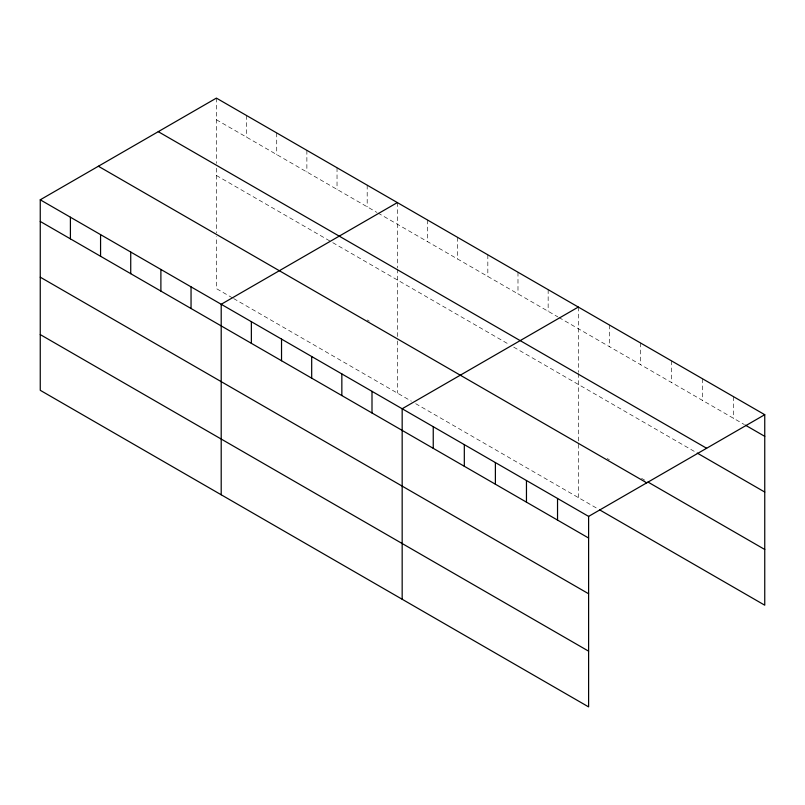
<?xml version="1.0" encoding="UTF-8"?>
<svg xmlns="http://www.w3.org/2000/svg" width="805" height="805" viewBox="0 0 805 805"><rect width="100%" height="100%" fill="white"/><g stroke="black" fill="none" stroke-linecap="round" stroke-linejoin="round"><path stroke-width="0.6" stroke-dasharray="4.03 3.02" d="M216.394 98.109L216.394 163.355M216.394 119.744L376.891 212.409M377.968 213.033L557.845 316.878M558.922 317.502L744.394 424.587M216.394 175.47L331.65 242.013M332.727 242.637L509.374 344.621M513.681 347.106L696.174 452.47M367.191 319.947L369.344 321.185M607.242 458.538L609.385 459.776M641.525 478.331L644.745 480.183M232.554 297.93L216.394 288.603L216.394 236.519M233.631 298.554L411.355 401.162M415.662 403.657L598.668 509.313M733.677 396.754L733.677 418.399M702.604 378.813L702.604 400.457M671.531 360.871L671.531 382.516M640.458 342.94L640.458 364.574M609.385 324.999L609.385 346.633M578.312 307.057L578.312 372.302M578.312 373.52L578.312 441.834M578.312 444.259L578.312 497.55M548.155 289.639L548.155 311.283M517.987 272.231L517.987 293.875M487.83 254.823L487.83 276.457M457.673 237.405L457.673 259.049M427.515 219.996L427.515 241.631M397.358 202.578L397.358 267.834M397.358 269.041L397.358 337.355M397.358 340.988L397.358 393.082M367.191 185.17L367.191 206.815M337.033 167.762L337.033 189.396M306.876 150.344L306.876 171.988M276.719 132.936L276.719 154.57M246.551 115.518L246.551 137.162M216.394 168.205L216.394 232.887"/><path stroke-width="1.21" d="M40.25 199.801L588.606 516.397L588.606 706.891L40.25 390.304L40.25 199.801L216.394 98.109L764.75 414.696L764.75 605.199L599.735 509.927M397.358 202.578L221.204 304.28L221.204 494.773M578.312 307.057L402.168 408.749L402.168 599.252M588.606 516.397L764.75 414.696M745.46 425.201L764.75 436.34M158.273 131.668L706.619 448.254M697.251 453.084L764.75 492.056M647.955 482.044L764.75 549.473M98.381 166.243L646.727 482.829M40.25 221.445L588.606 538.032M40.25 277.172L588.606 593.758M40.25 334.578L588.606 651.165M557.533 498.456L557.533 520.09M526.46 480.515L526.46 502.159M495.387 462.573L495.387 484.218M464.314 444.632L464.314 466.276M433.241 426.69L433.241 448.335M372.001 391.341L372.001 412.985M341.843 373.933L341.843 395.567M311.686 356.514L311.686 378.159M281.529 339.106L281.529 360.741M251.361 321.688L251.361 343.333M191.047 286.872L191.047 308.506M160.889 269.454L160.889 291.098M130.732 252.046L130.732 273.68M100.565 234.627L100.565 256.272M70.407 217.219L70.407 238.854"/></g></svg>
